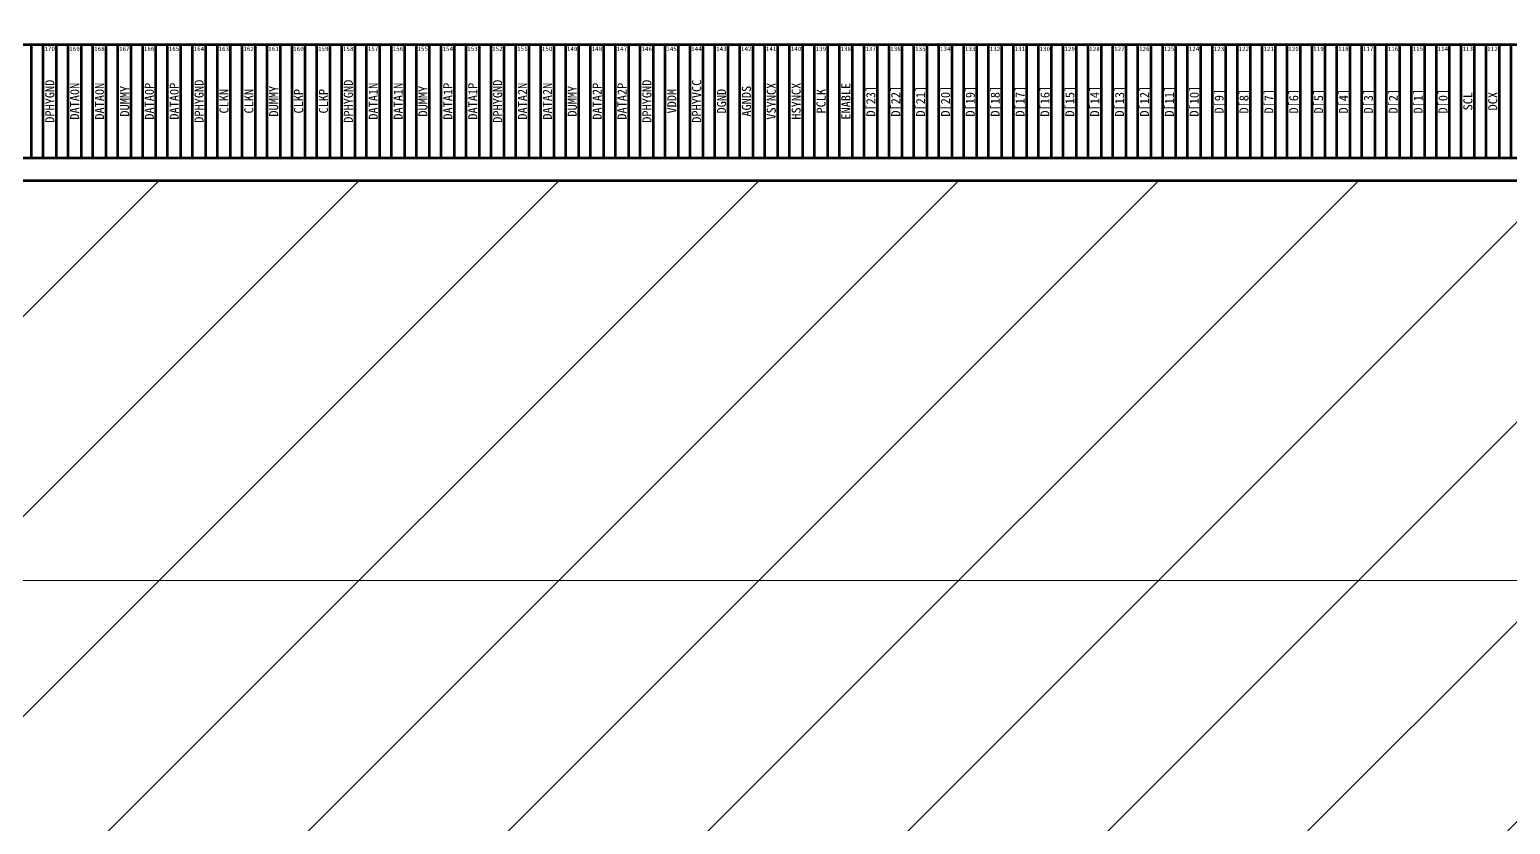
# Model space of a CAD drawing. Header units: inches. Extents: x 240 to 1407, y -538 to -118.
# Drawn here: x 333.77 to 340.31, y -415.04 to -411.52 of the extents above; entities that cross this region are included whole.
import ezdxf
from ezdxf.enums import TextEntityAlignment as Align

# ---------------------------------------------------------------- set-up
doc = ezdxf.new("R2010")
doc.units = ezdxf.units.IN
doc.header["$LTSCALE"] = 1.21
doc.header["$MEASUREMENT"] = 0
doc.layers.get('0').update_dxf_attribs({"linetype": 'CONTINUOUS'})
for name, color, linetype, lineweight in [('2ITO.drawing', 4, 'CONTINUOUS', 100), ('FPC', 40, 'CONTINUOUS', 20), ('LABEL.drawing', 7, 'CONTINUOUS', 100), ('TFT_line.drawing', 3, 'CONTINUOUS', 100)]:
    doc.layers.add(name, color=color, linetype=linetype, lineweight=lineweight)
doc.layers.add('标 注', color=3, linetype='CONTINUOUS')
doc.styles.get("Standard").update_dxf_attribs({"font": 'txt', "width": 0.8})

# ---------------------------------------------------------------- blocks, each defined once
blk = doc.blocks.new('fpc_name')
at = {"layer": 'LABEL.drawing', "color": 7, "linetype": 'Continuous', "lineweight": 100}
for s, p in [('DPHYGND', (7.18143, 0.22667)), ('DATA0N', (7.29143, 0.22667)), ('DATA0N', (7.40143, 0.22667)), ('DUMMY', (7.51254, 0.22667)), ('DATA0P', (7.62143, 0.22667)), ('DATA0P', (7.73143, 0.22667)), ('DPHYGND', (7.84143, 0.22667)), ('CLKN', (7.95143, 0.22667)), ('CLKN', (8.06143, 0.22667)), ('DUMMY', (8.17123, 0.22667)), ('CLKP', (8.28143, 0.22667)), ('CLKP', (8.39143, 0.22667)), ('DPHYGND', (8.50143, 0.22667)), ('DATA1N', (8.61143, 0.22667)), ('DATA1N', (8.72143, 0.22667)), ('DUMMY', (8.83143, 0.22667)), ('DATA1P', (8.94143, 0.22667)), ('DATA1P', (9.05143, 0.22667)), ('DPHYGND', (9.16143, 0.22667)), ('DATA2N', (9.27143, 0.22667)), ('DATA2N', (9.38143, 0.22667)), ('DUMMY', (9.49143, 0.22667)), ('DATA2P', (9.60143, 0.22667)), ('DATA2P', (9.71143, 0.22667)), ('DPHYGND', (9.82143, 0.22667)), ('VDDM', (9.93143, 0.22667)), ('DPHYVCC', (10.04143, 0.22667)), ('DGND', (10.15143, 0.22667)), ('AGNDS', (10.26143, 0.22667)), ('VSYNCX', (10.37143, 0.22667)), ('HSYNCX', (10.48143, 0.22667)), ('PCLK', (10.59143, 0.22667)), ('ENABLE', (10.70143, 0.22667)), ('D[23]', (10.81143, 0.22667)), ('D[22]', (10.92143, 0.22667)), ('D[21]', (11.03143, 0.22667)), ('D[20]', (11.14143, 0.22667)), ('D[19]', (11.25143, 0.22667)), ('D[18]', (11.36143, 0.22667)), ('D[17]', (11.47143, 0.22667)), ('D[16]', (11.58143, 0.22667)), ('D[15]', (11.69143, 0.22667)), ('D[14]', (11.80143, 0.22667)), ('D[13]', (11.91143, 0.22667)), ('D[12]', (12.02143, 0.22667)), ('D[11]', (12.13143, 0.22667)), ('D[10]', (12.24143, 0.22667)), ('D[9]', (12.35143, 0.22667)), ('D[8]', (12.46143, 0.22667)), ('D[7]', (12.57143, 0.22667)), ('D[6]', (12.68143, 0.22667)), ('D[5]', (12.79143, 0.22667)), ('D[4]', (12.90143, 0.22667)), ('D[3]', (13.01143, 0.22667)), ('D[2]', (13.12143, 0.22667)), ('D[1]', (13.23143, 0.22667)), ('D[0]', (13.34143, 0.22667)), ('SCL', (13.45143, 0.22667)), ('DCX', (13.56143, 0.22667))]:
    blk.add_text(s, height=0.04, rotation=90, dxfattribs=at).set_placement(p, align=Align.MIDDLE_CENTER)
blk = doc.blocks.new('fpc_pin')
at = {"layer": 'TFT_line.drawing', "color": 3, "linetype": 'Continuous', "lineweight": 100}
blk.add_lwpolyline([(0, 0), (0.06, 0), (0.06, 0.5), (0, 0.5)], close=True, dxfattribs=at)
blk = doc.blocks.new('fpc_all')
at = {"layer": 'TFT_line.drawing', "color": 3, "linetype": 'Continuous', "lineweight": 100}
blk.add_lwpolyline([(-0.73658, 0), (26.54342, 0), (26.54342, 0.5), (-0.73658, 0.5)], close=True, dxfattribs=at)
at = {"color": 1, "linetype": 'Continuous', "lineweight": 100, "row_count": 1, "column_count": 221, "row_spacing": 0.4, "column_spacing": 0.11}
blk.add_blockref('fpc_pin', (0.77342, 0), dxfattribs=at)
at = {"color": 1, "linetype": 'Continuous', "lineweight": 100}
blk.add_blockref('fpc_name', (0.00249, 0.02333), dxfattribs=at)
at = {"layer": 'LABEL.drawing', "color": 7, "linetype": 'Continuous', "lineweight": 100}
for s, p in [('170', (7.18322, 0.4818)), ('169', (7.29322, 0.4818)), ('168', (7.40322, 0.4818)), ('167', (7.51322, 0.4818)), ('166', (7.62322, 0.4818)), ('165', (7.73322, 0.4818)), ('164', (7.84322, 0.4818)), ('163', (7.95322, 0.4818)), ('162', (8.06322, 0.4818)), ('161', (8.17322, 0.4818)), ('160', (8.28322, 0.4818)), ('159', (8.39322, 0.4818)), ('158', (8.50322, 0.4818)), ('157', (8.61322, 0.4818)), ('156', (8.72322, 0.4818)), ('155', (8.83322, 0.4818)), ('154', (8.94322, 0.4818)), ('153', (9.05322, 0.4818)), ('152', (9.16322, 0.4818)), ('151', (9.27322, 0.4818)), ('150', (9.38322, 0.4818)), ('149', (9.49322, 0.4818)), ('148', (9.60322, 0.4818)), ('147', (9.71322, 0.4818)), ('146', (9.82322, 0.4818)), ('145', (9.93322, 0.4818)), ('144', (10.04322, 0.4818)), ('143', (10.15322, 0.4818)), ('142', (10.26322, 0.4818)), ('141', (10.37322, 0.4818)), ('140', (10.48322, 0.4818)), ('139', (10.59322, 0.4818)), ('138', (10.70322, 0.4818)), ('137', (10.81322, 0.4818)), ('136', (10.92322, 0.4818)), ('135', (11.03322, 0.4818)), ('134', (11.14322, 0.4818)), ('133', (11.25322, 0.4818)), ('132', (11.36322, 0.4818)), ('131', (11.47322, 0.4818)), ('130', (11.58322, 0.4818)), ('129', (11.69322, 0.4818)), ('128', (11.80322, 0.4818)), ('127', (11.91322, 0.4818)), ('126', (12.02322, 0.4818)), ('125', (12.13322, 0.4818)), ('124', (12.24322, 0.4818)), ('123', (12.35322, 0.4818)), ('122', (12.46322, 0.4818)), ('121', (12.57322, 0.4818)), ('120', (12.68322, 0.4818)), ('119', (12.79322, 0.4818)), ('118', (12.90322, 0.4818)), ('117', (13.01322, 0.4818)), ('116', (13.12322, 0.4818)), ('115', (13.23322, 0.4818)), ('114', (13.34322, 0.4818)), ('113', (13.45322, 0.4818)), ('112', (13.56322, 0.4818))]:
    blk.add_text(s, height=0.02, dxfattribs=at).set_placement(p, align=Align.MIDDLE_CENTER)
blk = doc.blocks.new('zw$7216')
at = {"layer": '2ITO.drawing', "linetype": 'Continuous', "lineweight": 100}
blk.add_lwpolyline([(-28.98, -50.8), (28.98, -50.8), (28.98, 47.7), (-28.98, 47.7)], close=True, dxfattribs=at)
blk.add_blockref('fpc_all', (-12.9034, -50.7), dxfattribs=at)

msp = doc.modelspace()

# ---------------------------------------------------------------- hatches: boundary and pattern name
at = {"layer": '标 注', "lineweight": 5}
h = msp.add_hatch(dxfattribs=at)
h.set_pattern_fill('ANSI31', color=0, scale=5)
h.set_pattern_definition([(45, (-500.8056, -149.5499), (-0.44194174, 0.44194174), [])])
h.paths.add_polyline_path([(353.5109, -419.3463), (353.5109, -414.4583), (325.6109, -414.4583), (325.6109, -418.8463, -0.414214), (325.1109, -419.3463)])
h.paths.add_polyline_path([(353.5109, -414.4583), (353.5109, -412.1883), (325.6109, -412.1883), (325.6109, -414.4583)])
h.paths.add_polyline_path([(337.1778, -417.3773), (341.9445, -417.3773), (341.9445, -415.4551), (337.1778, -415.4551)], flags=24)

# ---------------------------------------------------------------- linework, layer by layer
at = {"layer": 'FPC', "color": 0, "lineweight": 5}
msp.add_line((317.5721, -413.9583), (361.5772, -413.9583), dxfattribs=at)
at = {"layer": 'FPC', "color": 30}
msp.add_lwpolyline([(322.3109, -429.5083), (328.8246, -429.5083, -0.414214), (329.3246, -430.0083), (329.3246, -440.5283, 0.414214), (329.5246, -440.7283), (349.6246, -440.7283, 0.414214), (349.8246, -440.5283), (349.8246, -430.0083, -0.414214), (350.3246, -429.5083), (360.0725, -429.5083, 0.414214), (360.5725, -429.0083), (360.5725, -419.8463, 0.414214), (360.0725, -419.3463), (354.0109, -419.3463, -0.414214), (353.5109, -418.8463), (353.5109, -411.5883), (325.6109, -411.5883), (325.6109, -418.8463, -0.414214), (325.1109, -419.3463), (322.3109, -419.3463, 0.414214), (321.8109, -419.8463), (321.8109, -429.0083, 0.414214)], format="xyb", close=True, dxfattribs=at)

# ---------------------------------------------------------------- block references
at = {"layer": '标 注', "color": 5}
msp.add_blockref('zw$7216', (339.5746, -361.3883), dxfattribs=at)

doc.saveas('drawing.dxf')
